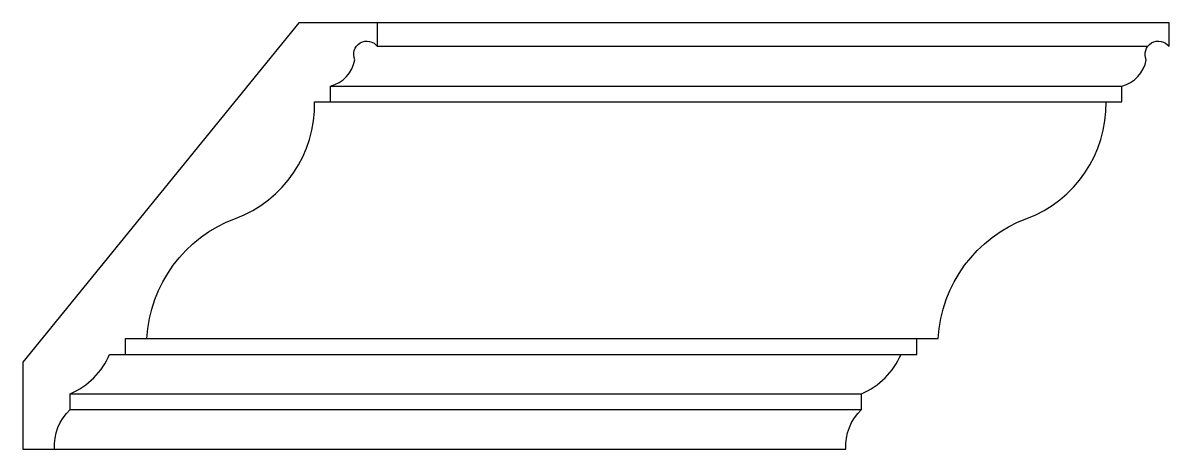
# Model space of a CAD drawing. Extents: x 16 to 307, y 630 to 738.
import ezdxf

# ---------------------------------------------------------------- set-up
doc = ezdxf.new("R2010")
doc.units = 0
doc.header["$LTSCALE"] = 10
doc.header["$MEASUREMENT"] = 0
doc.layers.add('4', color=4, linetype='CONTINUOUS')
doc.layers.add('7', color=7, linetype='CONTINUOUS')

msp = doc.modelspace()

# ---------------------------------------------------------------- linework, layer by layer
at = {"layer": '4'}
for p, q in [((306.8, 738.18), (106, 738.18)), ((24, 630.18), (224.8, 630.18))]:
    msp.add_line(p, q, dxfattribs=at)
msp.add_lwpolyline([(16, 652.18), (16, 630.18), (24, 630.18, -0.223954), (28, 640.18), (28, 644.18, 0.192442), (38, 654.18), (42, 654.18), (42, 658.18), (47.44, 658.18, -0.29808), (69.91, 688.62, 0.318797), (90, 718.18), (94, 718.18), (94, 722.18, 0.294151), (100.22, 728.81, -0.905681), (106, 732.18), (106, 738.18), (86, 738.18)], format="xyb", close=True, dxfattribs=at)
msp.add_lwpolyline([(224.8, 630.18, -0.223954), (228.8, 640.18), (228.8, 644.18, 0.192442), (238.8, 654.18), (242.8, 654.18), (242.8, 658.18), (248.24, 658.18, -0.29808), (270.71, 688.62, 0.318797), (290.8, 718.18), (294.8, 718.18), (294.8, 722.18, 0.294151), (301.01, 728.81, -0.905681), (306.8, 732.18), (306.8, 738.18)], format="xyb", dxfattribs=at)
at = {"layer": '7'}
for p, q in [((301.35, 732.18), (106, 732.18)), ((94, 722.18), (294.8, 722.18)), ((94, 718.18), (290.8, 718.18)), ((47.44, 658.18), (242.8, 658.18)), ((42, 654.18), (238.8, 654.18)), ((28, 644.18), (228.8, 644.18)), ((28, 640.18), (228.8, 640.18))]:
    msp.add_line(p, q, dxfattribs=at)

doc.saveas('drawing.dxf')
